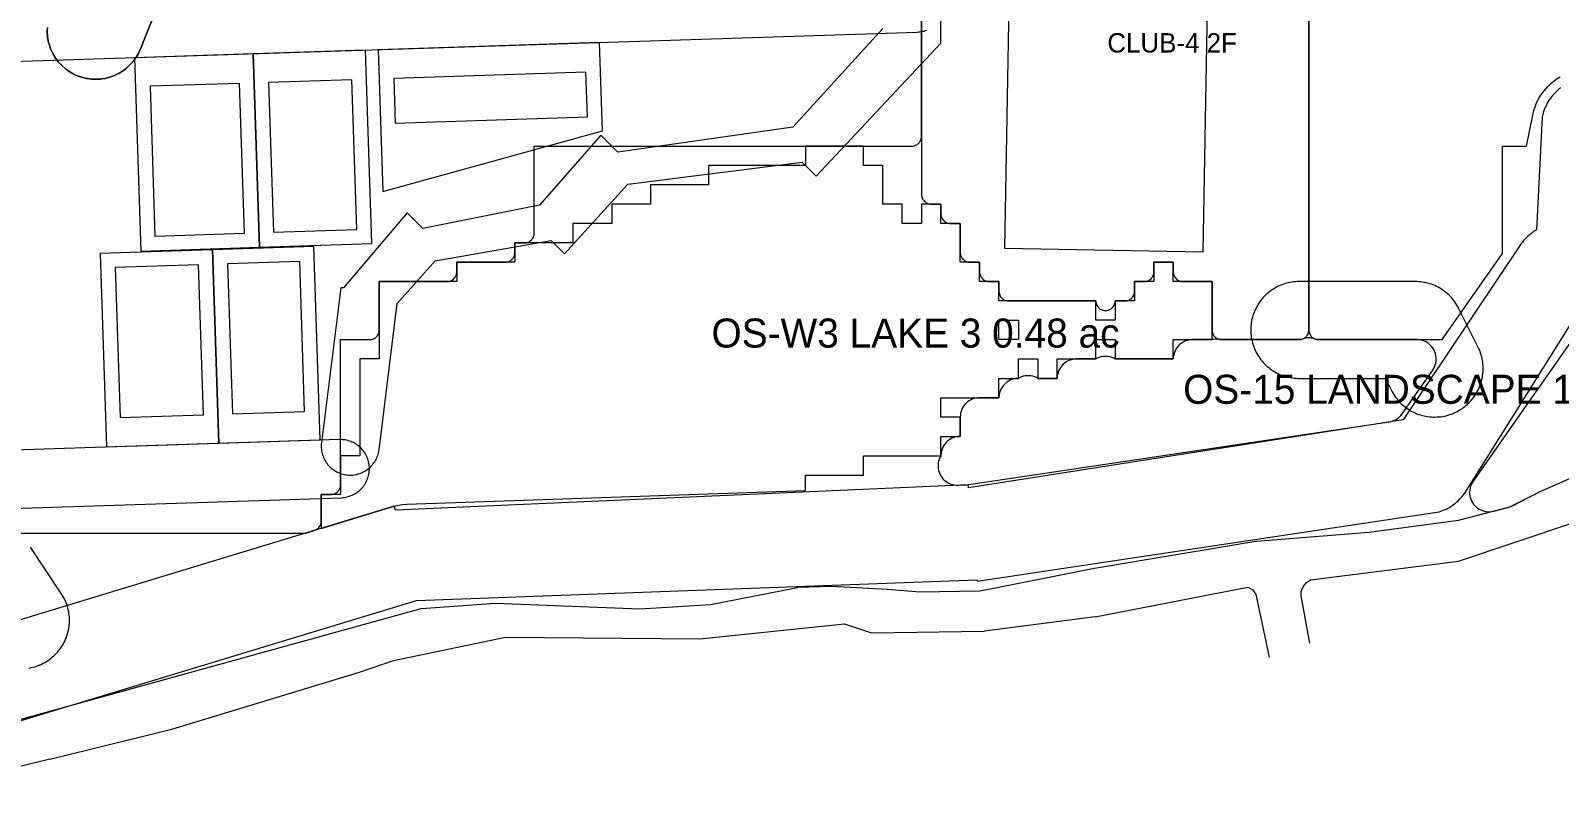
# Model space of a CAD drawing. Extents: x 32 to 940, y -21 to 684.
# Drawn here: x 488 to 645.9, y 1.8 to 81.9 of the extents above; entities that cross this region are included whole.
import ezdxf

# ---------------------------------------------------------------- set-up
doc = ezdxf.new("R2010")
doc.units = 0
for name, color, linetype, lineweight in [('BUILDING-CLUBHOUSE', 4, 'Continuous', 0), ('GREEN-IN-VILLAS', 3, 'Continuous', 0), ('GREEN-LANDSCAPE', 3, 'Continuous', 0), ('PLOT', 4, 'Continuous', 0), ('ROAD-EXISTING', 2, 'Continuous', 0), ('ROAD-PRIMARY', 1, 'Continuous', 0), ('ROAD-TERTIARY', 7, 'Continuous', 0), ('SITE-BOUNDARY', 7, 'Continuous', 0), ('TEXT-PLOT', 7, 'Continuous', 0), ('TEXT-ZONE', 7, 'Continuous', 0), ('VILLA-HOUSE', 7, 'Continuous', 0), ('WATER', 5, 'Continuous', 0), ('ZONE-APARTMENTS', 1, 'Continuous', 0), ('ZONE-CLUBHOUSE', 4, 'Continuous', 0), ('ZONE-VILLAS', 2, 'Continuous', 0)]:
    doc.layers.add(name, color=color, linetype=linetype, lineweight=lineweight)

msp = doc.modelspace()

# ---------------------------------------------------------------- linework, layer by layer
at = {"layer": 'BUILDING-CLUBHOUSE'}
msp.add_lwpolyline([(609.04, 59.04), (588.59, 59.41), (589.34, 100.3), (609.78, 99.92)], close=True, dxfattribs=at)
at = {"layer": 'GREEN-IN-VILLAS'}
msp.add_lwpolyline([(489.72, 82.26), (489.7, 81.87), (489.7, 81.77), (489.73, 81.38), (489.74, 81.28), (489.8, 80.9), (489.82, 80.8), (489.93, 80.42), (489.96, 80.33), (490.09, 79.96), (490.13, 79.87), (490.31, 79.52), (490.35, 79.43), (490.56, 79.1), (490.62, 79.02), (490.85, 78.71), (490.92, 78.63), (491.19, 78.35), (491.26, 78.28), (491.55, 78.02), (491.63, 77.96), (491.95, 77.73), (492.03, 77.68), (492.37, 77.48), (492.46, 77.43), (492.81, 77.27), (492.9, 77.24), (493.28, 77.11), (493.37, 77.08), (493.75, 76.99), (493.85, 76.98), (494.24, 76.92), (494.34, 76.92), (494.73, 76.9), (494.83, 76.9), (495.22, 76.93), (495.32, 76.94), (495.7, 77), (495.8, 77.02), (496.18, 77.13), (496.27, 77.16), (496.64, 77.29), (496.73, 77.33), (497.08, 77.51), (497.17, 77.55), (497.5, 77.76), (497.58, 77.82), (497.89, 78.05), (497.97, 78.12), (498.25, 78.39), (498.32, 78.46), (498.58, 78.75), (498.64, 78.83), (498.87, 79.15), (498.92, 79.23), (499.12, 79.57), (499.17, 79.66), (499.34, 80.04), (499.36, 80.08), (499.61, 80.73), (500.94, 84.08)], dxfattribs=at)
at = {"layer": 'GREEN-LANDSCAPE'}
msp.add_lwpolyline([(650.08, 54.11), (636.96, 35.37), (636.86, 35.2), (636.77, 35.03), (636.7, 34.85), (636.65, 34.66), (636.61, 34.47), (636.6, 34.28), (636.6, 34.08), (636.63, 33.89), (636.67, 33.7), (636.73, 33.51), (636.81, 33.34), (636.9, 33.17), (637.01, 33.01), (637.14, 32.86), (637.28, 32.72), (637.43, 32.6), (637.59, 32.49), (637.76, 32.4), (637.94, 32.33), (638.13, 32.28), (638.32, 32.24), (638.51, 32.22), (638.71, 32.22), (638.9, 32.24), (639.09, 32.28), (640.56, 32.66), (640.77, 32.72), (640.98, 32.81), (643.77, 34.25), (643.78, 34.25), (643.79, 34.26), (643.79, 34.26), (643.8, 34.26), (643.81, 34.27), (643.82, 34.27), (656.98, 40.08)], dxfattribs=at)
msp.add_lwpolyline([(581.71, 36.87), (581.73, 36.68), (581.76, 36.48), (581.82, 36.3), (581.89, 36.12), (581.98, 35.94), (582.09, 35.78), (582.21, 35.63), (582.35, 35.49), (582.5, 35.37), (582.66, 35.26), (582.83, 35.16), (583.01, 35.08), (583.19, 35.03), (583.39, 34.99), (583.58, 34.96), (583.77, 34.96), (584.43, 34.98), (584.66, 35), (628.29, 41.5), (628.49, 41.54), (628.68, 41.6), (628.87, 41.68), (629.04, 41.78), (629.21, 41.89), (629.37, 42.03), (629.51, 42.17), (629.63, 42.33), (632.79, 46.85), (632.9, 47.02), (632.99, 47.2), (633.06, 47.38), (633.11, 47.58), (633.14, 47.77), (633.16, 47.97), (633.15, 48.17), (633.12, 48.36), (633.08, 48.56), (633.01, 48.74), (632.93, 48.92), (632.83, 49.09), (632.71, 49.26), (632.58, 49.4), (632.43, 49.54), (632.28, 49.66), (632.11, 49.76), (631.93, 49.84), (631.74, 49.91), (631.55, 49.96), (631.35, 49.99), (631.16, 50), (621.02, 50), (620.98, 50), (620.95, 50), (620.85, 50.01), (620.76, 50.03), (620.62, 50.07), (620.62, 50.07), (620.49, 50.11), (620.29, 50.15), (620.1, 50.17), (619.9, 50.17), (619.71, 50.15), (619.51, 50.11), (619.38, 50.07), (619.38, 50.07), (619.24, 50.03), (619.15, 50.01), (619.05, 50), (619.02, 50), (618.98, 50), (611.02, 50), (610.98, 50), (610.95, 50), (610.85, 50.01), (610.84, 50.01), (610.66, 50.04), (610.49, 50.05), (610.31, 50.05), (610.14, 50.03), (610.03, 50.01), (610, 50), (609.95, 50), (608, 50), (607.81, 49.99), (607.62, 49.96), (607.44, 49.92), (607.26, 49.86), (607.08, 49.78), (606.92, 49.68), (606.76, 49.57), (606.62, 49.45), (606.49, 49.31), (606.37, 49.16), (606.27, 49), (606.18, 48.83), (606.11, 48.66), (606.06, 48.47), (606.02, 48.29), (606, 48.1), (606, 48), (605.95, 48), (600.05, 48), (600, 48), (599.97, 48.02), (599.86, 48.08), (599.67, 48.15), (599.49, 48.21), (599.29, 48.25), (599.1, 48.27), (598.9, 48.27), (598.71, 48.25), (598.51, 48.21), (598.33, 48.15), (598.14, 48.08), (598.03, 48.02), (598, 48), (597.95, 48), (596, 48), (595.81, 47.99), (595.62, 47.96), (595.44, 47.92), (595.26, 47.86), (595.08, 47.78), (594.92, 47.68), (594.76, 47.57), (594.62, 47.45), (594.49, 47.31), (594.37, 47.16), (594.27, 47), (594.18, 46.83), (594.11, 46.66), (594.06, 46.47), (594.02, 46.29), (594, 46.1), (594, 46), (593.95, 46), (592.05, 46), (592, 46), (591.97, 46.02), (591.86, 46.08), (591.67, 46.15), (591.49, 46.21), (591.29, 46.25), (591.1, 46.27), (590.9, 46.27), (590.71, 46.25), (590.51, 46.21), (590.33, 46.15), (590.14, 46.08), (590.03, 46.02), (590, 46), (589.9, 46), (589.71, 45.98), (589.51, 45.94), (589.33, 45.88), (589.14, 45.81), (588.97, 45.72), (588.81, 45.61), (588.66, 45.48), (588.52, 45.34), (588.39, 45.19), (588.28, 45.03), (588.19, 44.86), (588.12, 44.67), (588.06, 44.49), (588.02, 44.29), (588, 44.1), (588, 44), (587.95, 44), (586, 44), (585.8, 43.99), (585.61, 43.96), (585.42, 43.91), (585.23, 43.85), (585.06, 43.76), (584.89, 43.66), (584.73, 43.55), (584.59, 43.41), (584.45, 43.27), (584.34, 43.11), (584.24, 42.94), (584.15, 42.77), (584.09, 42.58), (584.04, 42.39), (584.01, 42.2), (584, 42), (584, 40.05), (584, 40), (583.9, 40), (583.71, 39.98), (583.51, 39.94), (583.33, 39.88), (583.14, 39.81), (582.97, 39.72), (582.81, 39.61), (582.66, 39.48), (582.52, 39.34), (582.39, 39.19), (582.28, 39.03), (582.19, 38.86), (582.12, 38.67), (582.06, 38.49), (582.02, 38.29), (582, 38.1), (582, 38), (581.99, 37.99), (581.9, 37.82), (581.82, 37.64), (581.77, 37.45), (581.73, 37.26), (581.71, 37.06)], close=True, dxfattribs=at)
at = {"layer": 'PLOT'}
for points in [[(546.74, 80.7), (523.9, 79.95), (524.37, 65.32), (547.04, 71.56)], [(510.97, 79.53), (498.72, 79.13), (499.37, 59.14), (511.62, 59.54)], [(522.58, 79.91), (510.97, 79.53), (511.62, 59.54), (523.23, 59.92)], [(495.83, 38.91), (507.44, 39.29), (506.79, 59.27), (495.18, 58.9)], [(507.44, 39.29), (517.88, 39.63), (517.23, 59.61), (506.79, 59.27)]]:
    msp.add_lwpolyline(points, close=True, dxfattribs=at)
at = {"layer": 'ROAD-EXISTING'}
for points in [[(635.45, 27.11), (647.28, 31.08)], [(620.45, 25.23), (635.45, 27.11)], [(597.94, 21.37), (613.71, 24.42)], [(613.71, 24.42), (614.2, 24.15)], [(614.2, 24.15), (614.52, 23.66)], [(619.2, 23.53), (619.21, 23.98)], [(619.21, 23.98), (619.4, 24.47)], [(619.4, 24.47), (619.73, 24.87)], [(619.73, 24.87), (620.17, 25.17)], [(620.17, 25.17), (620.45, 25.23)], [(614.52, 23.66), (615.92, 17.2)], [(620.1, 18.64), (619.2, 23.53)], [(557.09, 19.1), (572.03, 20.65)], [(572.03, 20.65), (574.82, 19.7)], [(597.94, 21.37), (586.51, 19.89)], [(525.48, 16.84), (537.04, 19.26)], [(537.04, 19.26), (557.09, 19.1)], [(574.82, 19.7), (586.51, 19.89)], [(521.97, 15.63), (525.48, 16.84)], [(502.59, 9.74), (521.97, 15.63)], [(489.99, 6.64), (502.59, 9.74)], [(489.99, 6.64), (470.19, 1.77)]]:
    msp.add_lwpolyline(points, dxfattribs=at)
at = {"layer": 'ROAD-PRIMARY'}
for points in [[(646.02, 76.01), (645.87, 75.9), (645.72, 75.77), (645.58, 75.64), (645.44, 75.51), (645.31, 75.37), (645.18, 75.23), (645.06, 75.08), (644.94, 74.92), (644.83, 74.77), (644.73, 74.6), (644.63, 74.44), (644.54, 74.27), (644.46, 74.09), (644.38, 73.92), (644.31, 73.74), (644.25, 73.56), (644.19, 73.37), (644.14, 73.19), (644.1, 73), (644.1, 72.98), (643.5, 61.33), (643.34, 61.23), (643.18, 61.13), (643.02, 61.01), (642.87, 60.9), (642.72, 60.77), (642.58, 60.65), (642.44, 60.51), (642.31, 60.37), (642.18, 60.23), (642.06, 60.08), (641.94, 59.92), (641.9, 59.87), (629.75, 41.71), (584.84, 34.7), (584.83, 35), (525.67, 32.38), (525.55, 32.78), (469.55, 15.78)], [(472.45, 6.22), (527.83, 23.03), (585.72, 25.19), (585.74, 25.05), (633.45, 32.22), (633.63, 32.27), (633.82, 32.34), (633.99, 32.41), (634.17, 32.49), (634.34, 32.58), (634.51, 32.67), (634.67, 32.77), (634.83, 32.88), (634.99, 32.99), (635.14, 33.11), (635.29, 33.23), (635.43, 33.36), (635.57, 33.5), (635.7, 33.64), (635.83, 33.78), (635.95, 33.93), (636.06, 34.09), (636.1, 34.13), (647.45, 52.22)], [(487.85, 16.07), (488.04, 16.11), (488.23, 16.15), (488.41, 16.2), (488.6, 16.26), (488.78, 16.33), (488.96, 16.4), (489.13, 16.48), (489.3, 16.56), (489.47, 16.65), (489.64, 16.75), (489.8, 16.86), (489.96, 16.97), (490.11, 17.09), (490.26, 17.21), (490.4, 17.34), (490.54, 17.47), (490.67, 17.61), (490.8, 17.75), (490.92, 17.9), (491.04, 18.05), (491.15, 18.21), (491.25, 18.37), (491.35, 18.54), (491.44, 18.71), (491.53, 18.88), (491.61, 19.05), (491.68, 19.23), (491.74, 19.41), (491.8, 19.6), (491.85, 19.78), (491.89, 19.97), (491.93, 20.16), (491.96, 20.35), (491.98, 20.54), (491.99, 20.73), (492, 20.93), (492, 21.12), (491.99, 21.31), (491.98, 21.5), (491.95, 21.69), (491.92, 21.88), (491.88, 22.07), (491.84, 22.26), (491.79, 22.44), (491.73, 22.63), (491.66, 22.81), (491.59, 22.99), (491.51, 23.16), (491.42, 23.33), (491.33, 23.5), (491.23, 23.66), (491.16, 23.77), (487.98, 28.55)]]:
    msp.add_lwpolyline(points, dxfattribs=at)
msp.add_lwpolyline([(633.23, 42.01), (633.43, 42.02), (633.62, 42.04), (633.81, 42.07), (634, 42.1), (634.18, 42.14), (634.37, 42.19), (634.55, 42.25), (634.74, 42.31), (634.91, 42.38), (635.09, 42.46), (635.26, 42.54), (635.43, 42.63), (635.6, 42.73), (635.76, 42.83), (635.92, 42.94), (636.08, 43.06), (636.22, 43.18), (636.37, 43.3), (636.51, 43.44), (636.64, 43.58), (636.77, 43.72), (636.89, 43.87), (637.01, 44.02), (637.12, 44.17), (637.23, 44.33), (637.33, 44.5), (637.42, 44.67), (637.51, 44.84), (637.59, 45.01), (637.66, 45.19), (637.73, 45.37), (637.79, 45.56), (637.84, 45.74), (637.88, 45.93), (637.92, 46.12), (637.95, 46.31), (637.98, 46.5), (637.99, 46.69), (638, 46.88), (638, 47.07), (637.99, 47.27), (637.98, 47.46), (637.96, 47.65), (637.93, 47.84), (637.89, 48.03), (637.85, 48.22), (637.8, 48.4), (637.74, 48.59), (637.68, 48.77), (637.61, 48.94), (637.53, 49.12), (637.47, 49.24), (635.47, 53.24), (635.38, 53.41), (635.29, 53.57), (635.18, 53.74), (635.08, 53.9), (634.96, 54.05), (634.84, 54.2), (634.72, 54.34), (634.59, 54.49), (634.45, 54.62), (634.31, 54.75), (634.16, 54.88), (634.01, 54.99), (633.85, 55.11), (633.69, 55.21), (633.53, 55.31), (633.36, 55.41), (633.19, 55.49), (633.01, 55.58), (632.84, 55.65), (632.66, 55.72), (632.47, 55.78), (632.29, 55.83), (632.1, 55.88), (631.91, 55.92), (631.73, 55.95), (631.53, 55.97), (631.34, 55.99), (631.15, 56), (631, 56), (619, 56), (618.81, 56), (618.62, 55.98), (618.42, 55.97), (618.23, 55.94), (618.04, 55.91), (617.86, 55.87), (617.67, 55.82), (617.49, 55.77), (617.3, 55.7), (617.12, 55.63), (616.95, 55.56), (616.77, 55.48), (616.6, 55.39), (616.44, 55.29), (616.27, 55.19), (616.11, 55.08), (615.96, 54.97), (615.81, 54.85), (615.66, 54.72), (615.52, 54.59), (615.39, 54.45), (615.26, 54.31), (615.13, 54.17), (615.01, 54.02), (614.9, 53.86), (614.79, 53.7), (614.69, 53.54), (614.6, 53.37), (614.51, 53.2), (614.43, 53.02), (614.35, 52.85), (614.29, 52.67), (614.23, 52.48), (614.17, 52.3), (614.12, 52.11), (614.09, 51.92), (614.05, 51.73), (614.03, 51.54), (614.01, 51.35), (614, 51.16), (614, 50.97), (614, 50.78), (614.02, 50.58), (614.04, 50.39), (614.06, 50.2), (614.1, 50.01), (614.14, 49.83), (614.19, 49.64), (614.25, 49.45), (614.31, 49.27), (614.38, 49.09), (614.45, 48.92), (614.54, 48.74), (614.63, 48.58), (614.72, 48.41), (614.83, 48.25), (614.94, 48.09), (615.05, 47.93), (615.17, 47.78), (615.3, 47.64), (615.43, 47.5), (615.57, 47.36), (615.71, 47.23), (615.86, 47.11), (616.01, 46.99), (616.16, 46.88), (616.33, 46.77), (616.49, 46.67), (616.66, 46.58), (616.83, 46.49), (617, 46.41), (617.18, 46.34), (617.36, 46.28), (617.55, 46.22), (617.73, 46.16), (617.92, 46.12), (618.11, 46.08), (618.3, 46.05), (618.49, 46.03), (618.68, 46.01), (618.87, 46), (619, 46), (627.91, 46), (628.53, 44.76), (628.62, 44.59), (628.71, 44.43), (628.82, 44.26), (628.92, 44.1), (629.04, 43.95), (629.16, 43.8), (629.28, 43.66), (629.41, 43.51), (629.55, 43.38), (629.69, 43.25), (629.84, 43.12), (629.99, 43.01), (630.15, 42.89), (630.31, 42.79), (630.47, 42.69), (630.64, 42.59), (630.81, 42.51), (630.99, 42.42), (631.16, 42.35), (631.34, 42.28), (631.53, 42.22), (631.71, 42.17), (631.9, 42.12), (632.09, 42.08), (632.27, 42.05), (632.47, 42.03), (632.66, 42.01), (632.85, 42), (633.04, 42)], close=True, dxfattribs=at)
at = {"layer": 'ROAD-TERTIARY'}
for points in [[(576, 82.16), (566.7, 71.96), (548.62, 69.38), (546.88, 71.12), (540.55, 63.91), (528.5, 61.5), (526.88, 63.12), (520.29, 55.34), (520.02, 55.37), (518.02, 39.37), (518.01, 39.23), (518, 39.08), (518, 38.94), (518.01, 38.8), (518.02, 38.65), (518.04, 38.51), (518.07, 38.37), (518.1, 38.23), (518.14, 38.09), (518.19, 37.95), (518.24, 37.82), (518.3, 37.69), (518.37, 37.56), (518.44, 37.43), (518.52, 37.31), (518.61, 37.19), (518.69, 37.08), (518.79, 36.97), (518.89, 36.87), (519, 36.77), (519.1, 36.67), (519.22, 36.59), (519.34, 36.5), (519.46, 36.43), (519.58, 36.35), (519.71, 36.29), (519.85, 36.23), (519.98, 36.18), (520.12, 36.13), (520.26, 36.09), (520.4, 36.06), (520.54, 36.04), (520.68, 36.02), (520.83, 36.01), (520.97, 36), (521.12, 36), (521.26, 36.01), (521.4, 36.03), (521.54, 36.05), (521.69, 36.08), (521.83, 36.12), (521.96, 36.16), (522.1, 36.21), (522.23, 36.27), (522.36, 36.33), (522.49, 36.4), (522.61, 36.47), (522.73, 36.55), (522.85, 36.64), (522.96, 36.73), (523.07, 36.83), (523.17, 36.93), (523.27, 37.03), (523.36, 37.15), (523.45, 37.26), (523.53, 37.38), (523.6, 37.51), (523.67, 37.63), (523.73, 37.76), (523.79, 37.9), (523.84, 38.03), (523.88, 38.17), (523.92, 38.31), (523.95, 38.45), (523.97, 38.59), (523.98, 38.63), (525.86, 53.72), (529.77, 58.13), (541.76, 60.24), (543.12, 58.88), (549.66, 66.08), (567.66, 68.34), (569.12, 66.88), (581.98, 80.63), (582, 81), (582, 85)], [(360.66, 74.66), (579.54, 81.78), (579.69, 81.79), (579.83, 81.81), (579.98, 81.83), (580.12, 81.86), (580.26, 81.89), (580.39, 81.94), (580.53, 81.98)], [(440.12, 31.07), (520.08, 33.67), (520.22, 33.68), (520.37, 33.7), (520.51, 33.72), (520.65, 33.75), (520.79, 33.78), (520.93, 33.83), (521.07, 33.88), (521.2, 33.93), (521.33, 33.99), (521.46, 34.06), (521.58, 34.13), (521.7, 34.21), (521.82, 34.3), (521.93, 34.39), (522.04, 34.49), (522.14, 34.59), (522.24, 34.69), (522.33, 34.8), (522.42, 34.92), (522.5, 35.04), (522.57, 35.16), (522.64, 35.29), (522.71, 35.42), (522.76, 35.55), (522.82, 35.69), (522.86, 35.83), (522.9, 35.96), (522.93, 36.1), (522.95, 36.25), (522.97, 36.39), (522.98, 36.53), (522.98, 36.68), (522.98, 36.82), (522.97, 36.97), (522.95, 37.11), (522.92, 37.25), (522.89, 37.4), (522.86, 37.53), (522.81, 37.67), (522.76, 37.81), (522.7, 37.94), (522.64, 38.07), (522.57, 38.19), (522.49, 38.32), (522.41, 38.44), (522.32, 38.55), (522.23, 38.66), (522.13, 38.77), (522.02, 38.87), (521.92, 38.96), (521.8, 39.05), (521.69, 39.14), (521.57, 39.22), (521.44, 39.29), (521.32, 39.36), (521.18, 39.42), (521.05, 39.48), (520.91, 39.52), (520.78, 39.56), (520.64, 39.6), (520.49, 39.63), (520.35, 39.65), (520.21, 39.66), (520.06, 39.67), (519.92, 39.67), (519.88, 39.67), (439.93, 37.07)]]:
    msp.add_lwpolyline(points, dxfattribs=at)
at = {"layer": 'SITE-BOUNDARY'}
msp.add_lwpolyline([(486.63, 10.67), (528.34, 22.21), (528.35, 22.21), (528.35, 22.21), (528.36, 22.21), (535.99, 22.77), (535.99, 22.77), (536.01, 22.77), (550.91, 22.19), (558.2, 22.64), (567.18, 24.4), (567.2, 24.41), (567.2, 24.41), (567.2, 24.41), (567.21, 24.41), (570.72, 24.51), (570.74, 24.51), (570.75, 24.51), (576.46, 24.21), (576.48, 24.21), (576.49, 24.21), (579.84, 23.93), (586, 24.03), (587.14, 24.26), (597.83, 26.39), (597.84, 26.39), (597.86, 26.39), (614.52, 29.16), (614.53, 29.16), (614.55, 29.16), (626.24, 30.11), (635.45, 31.36), (640.77, 32.71), (643.78, 34.25), (643.79, 34.26), (643.81, 34.27), (657.42, 40.27)], dxfattribs=at)
at = {"layer": 'VILLA-HOUSE'}
for points in [[(545.34, 77.65), (525.49, 77), (525.64, 72.36), (545.49, 73.01)], [(509.57, 76.48), (500.32, 76.18), (500.82, 60.69), (510.07, 60.99)], [(521.17, 76.86), (512.57, 76.58), (513.07, 61.09), (521.68, 61.37)], [(497.23, 41.95), (505.84, 42.24), (505.34, 57.73), (496.73, 57.45)], [(508.84, 42.33), (516.29, 42.58), (515.78, 58.07), (508.34, 57.82)]]:
    msp.add_lwpolyline(points, close=True, dxfattribs=at)
at = {"layer": 'WATER'}
for points in [[(518, 30.49), (525.55, 32.78), (525.97, 32.89), (526.4, 32.96), (526.83, 33), (568, 34.42), (568, 36), (574, 36), (574, 38), (582, 38), (582, 40), (584, 40), (584, 42), (582, 42), (582, 44), (588, 44), (588, 46), (590, 46), (590, 48), (592, 48), (592, 46), (594, 46), (594, 48), (598, 48), (598, 50), (600, 50), (600, 48), (606, 48), (606, 50), (610, 50), (610, 55.98), (610, 56), (609.98, 56), (606, 56), (606, 57.98), (606, 58), (605.98, 58), (604.02, 58), (604, 58), (604, 57.98), (604, 56), (602.02, 56), (602, 56), (602, 55.98), (602, 54), (600.02, 54), (600, 54), (600, 53.98), (600, 52), (598, 52), (598, 53.98), (598, 54), (597.98, 54), (588, 54), (588, 55.98), (588, 56), (587.98, 56), (586, 56), (586, 57.98), (586, 58), (585.98, 58), (584, 58), (584, 61.98), (584, 62), (583.98, 62), (582, 62), (582, 63.98), (582, 64), (581.98, 64), (580, 64), (580, 62), (578, 62), (578, 64), (576, 64), (576, 68), (574, 68), (574, 70), (568, 70), (568, 68), (558, 68), (558, 66), (552, 66), (552, 64), (548, 64), (548, 62), (544, 62), (544, 60), (538.02, 60), (538, 60), (538, 59.98), (538, 58), (532.02, 58), (532, 58), (532, 57.98), (532, 56), (524.02, 56), (524, 56), (524, 55.98), (524, 48), (522, 48), (522, 38), (520, 38), (520, 34), (518.02, 34), (518, 34), (518, 33.98)], [(588, 50), (588, 52), (590, 52), (590, 50)]]:
    msp.add_lwpolyline(points, close=True, dxfattribs=at)
at = {"layer": 'ZONE-APARTMENTS'}
msp.add_lwpolyline([(620, 109.98), (620, 51), (620, 50.9), (620.02, 50.8), (620.04, 50.71), (620.08, 50.62), (620.12, 50.53), (620.17, 50.44), (620.23, 50.37), (620.29, 50.29), (620.37, 50.23), (620.44, 50.17), (620.53, 50.12), (620.62, 50.08), (620.71, 50.04), (620.8, 50.02), (620.9, 50), (621, 50), (633.78, 50), (640, 58.89), (640, 69.98), (640, 70), (640.02, 70), (642.48, 70), (643.12, 73.18), (643.13, 73.22), (643.24, 73.68), (643.27, 73.77), (643.43, 74.22), (643.46, 74.3), (643.66, 74.73), (643.7, 74.82), (643.94, 75.22), (643.99, 75.3), (644.27, 75.69), (644.33, 75.76), (644.64, 76.12), (644.7, 76.18), (645.04, 76.51), (645.12, 76.57), (645.49, 76.86), (645.56, 76.92), (645.96, 77.17)], dxfattribs=at)
at = {"layer": 'ZONE-CLUBHOUSE'}
msp.add_lwpolyline([(580, 109), (580, 65), (580, 64.9), (580.02, 64.8), (580.04, 64.71), (580.08, 64.62), (580.12, 64.53), (580.17, 64.44), (580.23, 64.37), (580.29, 64.29), (580.37, 64.23), (580.44, 64.17), (580.53, 64.12), (580.62, 64.08), (580.71, 64.04), (580.8, 64.02), (580.9, 64), (581, 64), (581.98, 64), (582, 64), (582, 63.98), (582, 63), (582, 62.9), (582.02, 62.8), (582.04, 62.71), (582.08, 62.62), (582.12, 62.53), (582.17, 62.44), (582.23, 62.37), (582.29, 62.29), (582.37, 62.23), (582.44, 62.17), (582.53, 62.12), (582.62, 62.08), (582.71, 62.04), (582.8, 62.02), (582.9, 62), (583, 62), (583.98, 62), (584, 62), (584, 61.98), (584, 59), (584, 58.9), (584.02, 58.8), (584.04, 58.71), (584.08, 58.62), (584.12, 58.53), (584.17, 58.44), (584.23, 58.37), (584.29, 58.29), (584.37, 58.23), (584.44, 58.17), (584.53, 58.12), (584.62, 58.08), (584.71, 58.04), (584.8, 58.02), (584.9, 58), (585, 58), (585.98, 58), (586, 58), (586, 57.98), (586, 57), (586, 56.9), (586.02, 56.8), (586.04, 56.71), (586.08, 56.62), (586.12, 56.53), (586.17, 56.44), (586.23, 56.37), (586.29, 56.29), (586.37, 56.23), (586.44, 56.17), (586.53, 56.12), (586.62, 56.08), (586.71, 56.04), (586.8, 56.02), (586.9, 56), (587, 56), (587.98, 56), (588, 56), (588, 55.98), (588, 55), (588, 54.9), (588.02, 54.8), (588.04, 54.71), (588.08, 54.62), (588.12, 54.53), (588.17, 54.44), (588.23, 54.37), (588.29, 54.29), (588.37, 54.23), (588.44, 54.17), (588.53, 54.12), (588.62, 54.08), (588.71, 54.04), (588.8, 54.02), (588.9, 54), (589, 54), (597.98, 54), (598, 54), (598, 53.95), (598.01, 53.85), (598.03, 53.76), (598.06, 53.66), (598.1, 53.57), (598.14, 53.49), (598.2, 53.4), (598.26, 53.33), (598.33, 53.26), (598.4, 53.2), (598.49, 53.14), (598.57, 53.1), (598.66, 53.06), (598.76, 53.03), (598.85, 53.01), (598.95, 53), (599.05, 53), (599.15, 53.01), (599.24, 53.03), (599.34, 53.06), (599.43, 53.1), (599.51, 53.14), (599.6, 53.2), (599.67, 53.26), (599.74, 53.33), (599.8, 53.4), (599.86, 53.49), (599.9, 53.57), (599.94, 53.66), (599.97, 53.76), (599.99, 53.85), (600, 53.95), (600, 54), (600.02, 54), (601, 54), (601.1, 54), (601.2, 54.02), (601.29, 54.04), (601.38, 54.08), (601.47, 54.12), (601.56, 54.17), (601.63, 54.23), (601.71, 54.29), (601.77, 54.37), (601.83, 54.44), (601.88, 54.53), (601.92, 54.62), (601.96, 54.71), (601.98, 54.8), (602, 54.9), (602, 55), (602, 55.98), (602, 56), (602.02, 56), (603, 56), (603.1, 56), (603.2, 56.02), (603.29, 56.04), (603.38, 56.08), (603.47, 56.12), (603.56, 56.17), (603.63, 56.23), (603.71, 56.29), (603.77, 56.37), (603.83, 56.44), (603.88, 56.53), (603.92, 56.62), (603.96, 56.71), (603.98, 56.8), (604, 56.9), (604, 57), (604, 57.98), (604, 58), (604.02, 58), (605.98, 58), (606, 58), (606, 57.98), (606, 57), (606, 56.9), (606.02, 56.8), (606.04, 56.71), (606.08, 56.62), (606.12, 56.53), (606.17, 56.44), (606.23, 56.37), (606.29, 56.29), (606.37, 56.23), (606.44, 56.17), (606.53, 56.12), (606.62, 56.08), (606.71, 56.04), (606.8, 56.02), (606.9, 56), (607, 56), (609.98, 56), (610, 56), (610, 55.98), (610, 51), (610, 50.9), (610.02, 50.8), (610.04, 50.71), (610.08, 50.62), (610.12, 50.53), (610.17, 50.44), (610.23, 50.37), (610.29, 50.29), (610.37, 50.23), (610.44, 50.17), (610.53, 50.12), (610.62, 50.08), (610.71, 50.04), (610.8, 50.02), (610.9, 50), (611, 50), (619, 50), (619.1, 50), (619.2, 50.02), (619.29, 50.04), (619.38, 50.08), (619.47, 50.12), (619.56, 50.17), (619.63, 50.23), (619.71, 50.29), (619.77, 50.37), (619.83, 50.44), (619.88, 50.53), (619.92, 50.62), (619.96, 50.71), (619.98, 50.8), (620, 50.9), (620, 51), (620, 109)], dxfattribs=at)
at = {"layer": 'ZONE-VILLAS'}
for points in [[(480.02, 30), (516.23, 30), (516.33, 30), (516.42, 30.02), (516.52, 30.04), (517.29, 30.28), (517.38, 30.31), (517.47, 30.35), (517.56, 30.4), (517.63, 30.46), (517.71, 30.53), (517.77, 30.6), (517.83, 30.68), (517.88, 30.76), (517.92, 30.85), (517.96, 30.94), (517.98, 31.04), (518, 31.14), (518, 31.23), (518, 33.98), (518, 34), (518.02, 34), (519, 34), (519.1, 34), (519.2, 34.02), (519.29, 34.04), (519.38, 34.08), (519.47, 34.12), (519.56, 34.17), (519.63, 34.23), (519.71, 34.29), (519.77, 34.37), (519.83, 34.44), (519.88, 34.53), (519.92, 34.62), (519.96, 34.71), (519.98, 34.8), (520, 34.9), (520, 35), (520, 49.98), (520, 50), (520.02, 50), (523, 50), (523.1, 50), (523.2, 50.02), (523.29, 50.04), (523.38, 50.08), (523.47, 50.12), (523.56, 50.17), (523.63, 50.23), (523.71, 50.29), (523.77, 50.37), (523.83, 50.44), (523.88, 50.53), (523.92, 50.62), (523.96, 50.71), (523.98, 50.8), (524, 50.9), (524, 51), (524, 55.98), (524, 56), (524.02, 56), (531, 56), (531.1, 56), (531.2, 56.02), (531.29, 56.04), (531.38, 56.08), (531.47, 56.12), (531.56, 56.17), (531.63, 56.23), (531.71, 56.29), (531.77, 56.37), (531.83, 56.44), (531.88, 56.53), (531.92, 56.62), (531.96, 56.71), (531.98, 56.8), (532, 56.9), (532, 57), (532, 57.98), (532, 58), (532.02, 58), (537, 58), (537.1, 58), (537.2, 58.02), (537.29, 58.04), (537.38, 58.08), (537.47, 58.12), (537.56, 58.17), (537.63, 58.23), (537.71, 58.29), (537.77, 58.37), (537.83, 58.44), (537.88, 58.53), (537.92, 58.62), (537.96, 58.71), (537.98, 58.8), (538, 58.9), (538, 59), (538, 59.98), (538, 60), (538.02, 60), (539, 60), (539.1, 60), (539.2, 60.02), (539.29, 60.04), (539.38, 60.08), (539.47, 60.12), (539.56, 60.17), (539.63, 60.23), (539.71, 60.29), (539.77, 60.37), (539.83, 60.44), (539.88, 60.53), (539.92, 60.62), (539.96, 60.71), (539.98, 60.8), (540, 60.9), (540, 61), (540, 69.98), (540, 70), (540.02, 70), (579, 70), (579.1, 70), (579.2, 70.02), (579.29, 70.04), (579.38, 70.08), (579.47, 70.12), (579.56, 70.17), (579.63, 70.23), (579.71, 70.29), (579.77, 70.37), (579.83, 70.44), (579.88, 70.53), (579.92, 70.62), (579.96, 70.71), (579.98, 70.8), (580, 70.9), (580, 71), (580, 109.98)], [(500.94, 84.08), (499.61, 80.73), (499.36, 80.08), (499.34, 80.04), (499.17, 79.66), (499.12, 79.57), (498.92, 79.23), (498.87, 79.15), (498.64, 78.83), (498.58, 78.75), (498.32, 78.46), (498.25, 78.39), (497.97, 78.12), (497.89, 78.05), (497.58, 77.82), (497.5, 77.76), (497.17, 77.55), (497.08, 77.51), (496.73, 77.33), (496.64, 77.29), (496.27, 77.16), (496.18, 77.13), (495.8, 77.02), (495.7, 77), (495.32, 76.94), (495.22, 76.93), (494.83, 76.9), (494.73, 76.9), (494.34, 76.92), (494.24, 76.92), (493.85, 76.98), (493.75, 76.99), (493.37, 77.08), (493.28, 77.11), (492.9, 77.24), (492.81, 77.27), (492.46, 77.43), (492.37, 77.48), (492.03, 77.68), (491.95, 77.73), (491.63, 77.96), (491.55, 78.02), (491.26, 78.28), (491.19, 78.35), (490.92, 78.63), (490.85, 78.71), (490.62, 79.02), (490.56, 79.1), (490.35, 79.43), (490.31, 79.52), (490.13, 79.87), (490.09, 79.96), (489.96, 80.33), (489.93, 80.42), (489.82, 80.8), (489.8, 80.9), (489.74, 81.28), (489.73, 81.38), (489.7, 81.77), (489.7, 81.87), (489.72, 82.26)]]:
    msp.add_lwpolyline(points, dxfattribs=at)

# ---------------------------------------------------------------- texts
at = {"layer": 'TEXT-PLOT'}
msp.add_text('CLUB-4 2F', height=2, dxfattribs=at).set_placement((599.19, 79.67))
at = {"layer": 'TEXT-ZONE'}
for s, p in [('OS-W3 LAKE 3 0.48 ac', (558.31, 49.18)), ('OS-15 LANDSCAPE 15 0.12 ac', (607.02, 43.37))]:
    msp.add_text(s, height=3, dxfattribs=at).set_placement(p)

doc.saveas('drawing.dxf')
